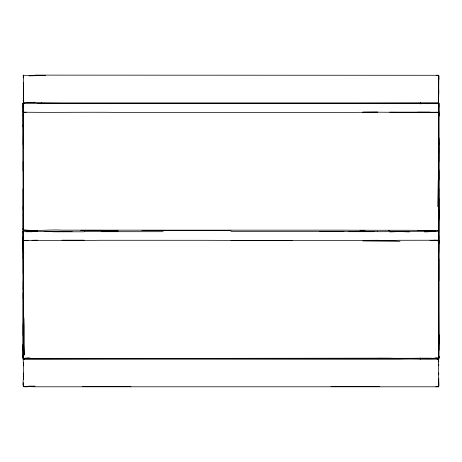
<?xml version="1.0" encoding="UTF-8"?>
<svg xmlns="http://www.w3.org/2000/svg" width="462" height="462" viewBox="0 0 462 462"><rect width="100%" height="100%" fill="white"/><g stroke="black" fill="none" stroke-linecap="round" stroke-linejoin="round"><path stroke-width="0.69" d="M23.1 144.687L23.481 112.202C55.013 112.601 86.55 112.023 118.105 112.387L320.022 112.618L377.754 112.179L362.797 112.249M23.106 292.66L23.169 358.333L23.1 344.144M24.215 103.349C23.025 103.811 22.569 103.471 23.885 103.384C23.366 103.263 22.84 104.066 23.135 103.401M433.639 230.48C404.002 230.076 373.741 230.388 343.895 230.157L62 230.157C49.076 229.371 36.076 231.497 23.175 229.741L23.1 228.268M438.744 93.636L438.744 89.062M438.6 358.333L438.9 357.571M438.9 344.144L438.865 169.41M438.669 198.787L438.784 103.419L437.785 103.436L438.08 103.378L438.9 103.632L438.9 358.212L438.351 358.333M23.135 273.342L23.135 231.046M23.1 335.366L23.117 323.96M28.361 358.506L23.776 358.547L23.233 358.154L23.337 274.774M438.704 231.046L438.831 188.744M438.819 280.942L438.883 258.697M23.331 148.718L23.296 111.342M23.112 170.871L23.106 115.823L23.481 112.202M23.1 249.07L23.14 236.723M23.955 103.286L23.955 102.83L23.839 103.39M438.704 169.41L438.784 152.258M438.883 358.304L438.9 356.595M23.239 213.444L23.325 230.336L37.405 230.371M23.198 298.902L23.169 188.744M420.478 103.944L420.489 102.599M438.698 280.942L438.698 265.246M23.117 126.542L23.117 103.511L23.891 103.448M23.14 289.732L23.239 280.942M438.704 111.342L438.865 103.401M438.894 198.51L438.9 218.601M23.14 258.697L23.314 240.361L23.776 240.188M438.744 91.395L438.594 102.91L438.784 75.595L437 75.121M438.819 235.62L438.675 241.158M438.577 357.963L438.796 358.183L438.865 335.366M438.675 347.655L438.9 334.638M37.405 240.188L24.879 240.65L23.314 240.361L23.198 243.514L23.475 231.67L23.146 231.526L72.188 231.485M438.669 330.809L438.86 350.404L438.525 280.942L438.796 240.436L430.007 240.419M438.016 359.419C437.341 357.657 438.756 358.922 438.9 357.883M23.1 112.087L23.302 103.43L438.796 103.453L438.9 103.915M438.836 359.442L438.594 359.089L438.733 386.111L438.553 386.596L435.845 386.792L35.031 386.792L23.955 386.486M23.135 350.439L23.296 344.144L23.216 356.595C22.205 358.887 24.63 357.652 24.018 359.378M437.768 206.606L438.224 180.22M438.86 111.019L438.9 116.667M438.86 161.7L438.698 112.249M23.14 206.606L23.319 224.37M23.325 362.503L23.354 365.898M438.681 374.901L438.744 372.938M438.663 121.102L438.784 117.7M23.475 341.476L23.14 350.404L24.232 354.949L24.232 326.542L23.776 317.608L23.475 341.476L24.232 354.949M23.331 82.577L23.435 102.524M438.669 99.376L438.733 75.889M23.135 107.346L23.169 103.39M438.663 221.743L438.819 218.601M23.302 218.601L23.175 229.741L23.776 230.515M433.639 358.512L435.874 357.825L438.825 357.773L438.9 356.3M23.164 385.706L23.337 382.576M24.884 358.506L437.104 358.281M438.034 359.372L438.109 358.217L438.784 358.212M23.406 76.294L23.296 102.714M23.331 108.062L23.117 103.419M23.175 229.741L23.302 228.268M420.484 359.349L420.605 357.975M438.629 231.716L438.802 243.514L438.796 240.436M23.302 244.698L23.181 249.07M23.331 379.423C23.308 373.348 23.602 364.12 23.164 359.442L23.406 359.089L23.164 359.442M438.675 365.725L438.836 364.553M23.949 358.789L23.885 358.356M23.1 241.303L23.314 240.361M23.198 239.05L23.475 237.89M23.123 115.795L23.198 106.589M23.14 232.536L23.233 231.52M23.256 372.938C24.636 375.797 21.385 385.539 24.203 386.879M23.164 75.566L23.406 75.208L23.164 76.294M23.267 386.642L23.435 386.405M23.227 240.483L28.361 240.28M437.116 358.506C421.373 357.727 405.636 358.939 389.812 358.189L31.994 358.512L28.361 357.825L23.302 358.373L23.14 357.825L23.198 358.189L23.423 357.963M438.045 103.193L438.784 103.632L438.865 107.346M438.825 102.235L438.288 102.76L356.058 102.91L61.746 102.91L26.155 102.558M438.553 386.596L438.836 386.434L438.299 386.856L438.744 386.659M437.768 240.188L438.773 240.483L438.224 240.95L435.874 240.211L433.639 240.188M438.577 229.932L438.819 229.764L438.802 230.157L438.224 230.371L417.631 230.474M23.701 75.144L23.256 75.341L23.706 75.231M437.768 358.547L438.455 358.379M24.232 112.156L23.204 112.405L26.126 112.249M23.435 386.711L26.155 386.792L29.042 386.122L35.031 386.122M438.733 359.24L437 359.442L437 359.089C424.792 359.563 412.502 358.691 400.254 359.222C275.231 359.315 149.879 358.876 25 359.442L23.296 359.286M424.595 231.456L438.796 231.485L438.894 231.791M436.463 75.508L438.565 75.289L35.031 75.121M435.874 103.759L438.519 103.494M437.768 230.515L438.386 230.22M26.126 231.791L37.405 231.485M29.042 75.878L45.472 75.341M35.031 102.241L23.447 102.714M424.595 231.947L433.639 231.485M26.155 386.792L29.042 386.659M389.812 231.947L400 231.526L409.349 231.947M435.845 386.792L438.594 386.792M52.651 231.791L84.246 231.791M101.305 231.693L163.144 231.693M84.246 240.188L62 240.188M438.519 240.234L400 240.28L362.797 240.95L400 241.303L377.754 240.28L320.022 240.65L199.671 240.28L99.203 240.28L72.188 240.65L31.994 240.28M364.934 230.307L359.996 230.307M44.369 358.506L72.188 358.35M130.954 386.659L82.386 386.659M379.614 386.659L331.046 386.659M84.246 103.413L72.188 103.453L84.246 103.552M430.007 112.156L389.812 112.156M102.004 230.307L80.654 230.307M348.798 231.693L374.197 231.693M377.754 358.408L343.895 358.408M118.105 230.48L84.246 230.515M118.105 231.485L84.246 231.485M231 231.526L377.754 231.445M320.022 231.526L343.895 231.485L320.022 231.462M409.349 358.547L430.007 358.408M141.978 103.43L169.577 103.413M262.329 103.413L292.423 103.43M438.351 103.39L438.704 103.39M37.405 103.413L430.007 103.679M438.473 103.39L438.883 103.419L424.595 103.43M231 230.474L141.978 230.434M430.007 230.48L435.874 230.48M231 240.419L292.423 240.419M438.698 244.681L438.773 240.483M438.894 358.275L438.784 356.595M52.651 358.466L31.994 358.408M262.329 103.494L362.797 103.609M435.874 231.462L377.754 231.71M362.797 112.179C388.051 112.081 413.317 112.722 438.519 112.272L438.9 114.807M388.398 230.307L389.812 230.319M377.754 358.281L389.812 358.35M417.631 103.453L424.595 103.494M52.651 231.641L59.841 231.693M44.369 231.583L52.651 231.526M417.631 112.179L438.519 112.272L438.86 115.847L438.709 115.055M35.031 75.566L23.435 75.289M28.361 230.371L31.994 230.48M28.361 231.67L31.994 231.791M23.123 358.298L24.105 358.368M23.146 103.552L24.879 103.638M438.294 75.572L438.784 75.595L438.9 79.302M438.161 103.39L438.045 103.286M23.1 357.883L23.296 358.333L23.1 354.949M23.758 358.333L23.955 359.084M438.288 359.24L438.744 362.127M438.634 112.988L438.86 113.64L438.698 104.504M23.14 357.825L23.233 358.154M438.519 231.526L438.86 233.044M438.686 378.205L438.883 385.706M438.9 114.102L438.802 112.988L438.86 113.64M438.698 356.3L438.825 357.773M23.302 246.327L23.776 253.251M23.117 125.219L23.337 129.989M438.525 121.038L438.698 130.665M23.239 346.633L23.325 349.145M23.267 75.889L23.325 77.939M23.475 213.444L23.14 161.7M438.698 137.214L438.86 144.687M438.883 152.258L438.784 138.017L438.9 180.22M41.563 102.57L41.574 103.852M438.802 170.871L438.698 226.917M23.169 231.046L23.216 252.558M23.135 188.744L23.169 209.534M438.784 209.534L438.784 252.564M438.565 386.405L438.565 386.711M23.366 317.608L23.366 346.968M23.1 103.511L23.1 358.09"/></g></svg>
